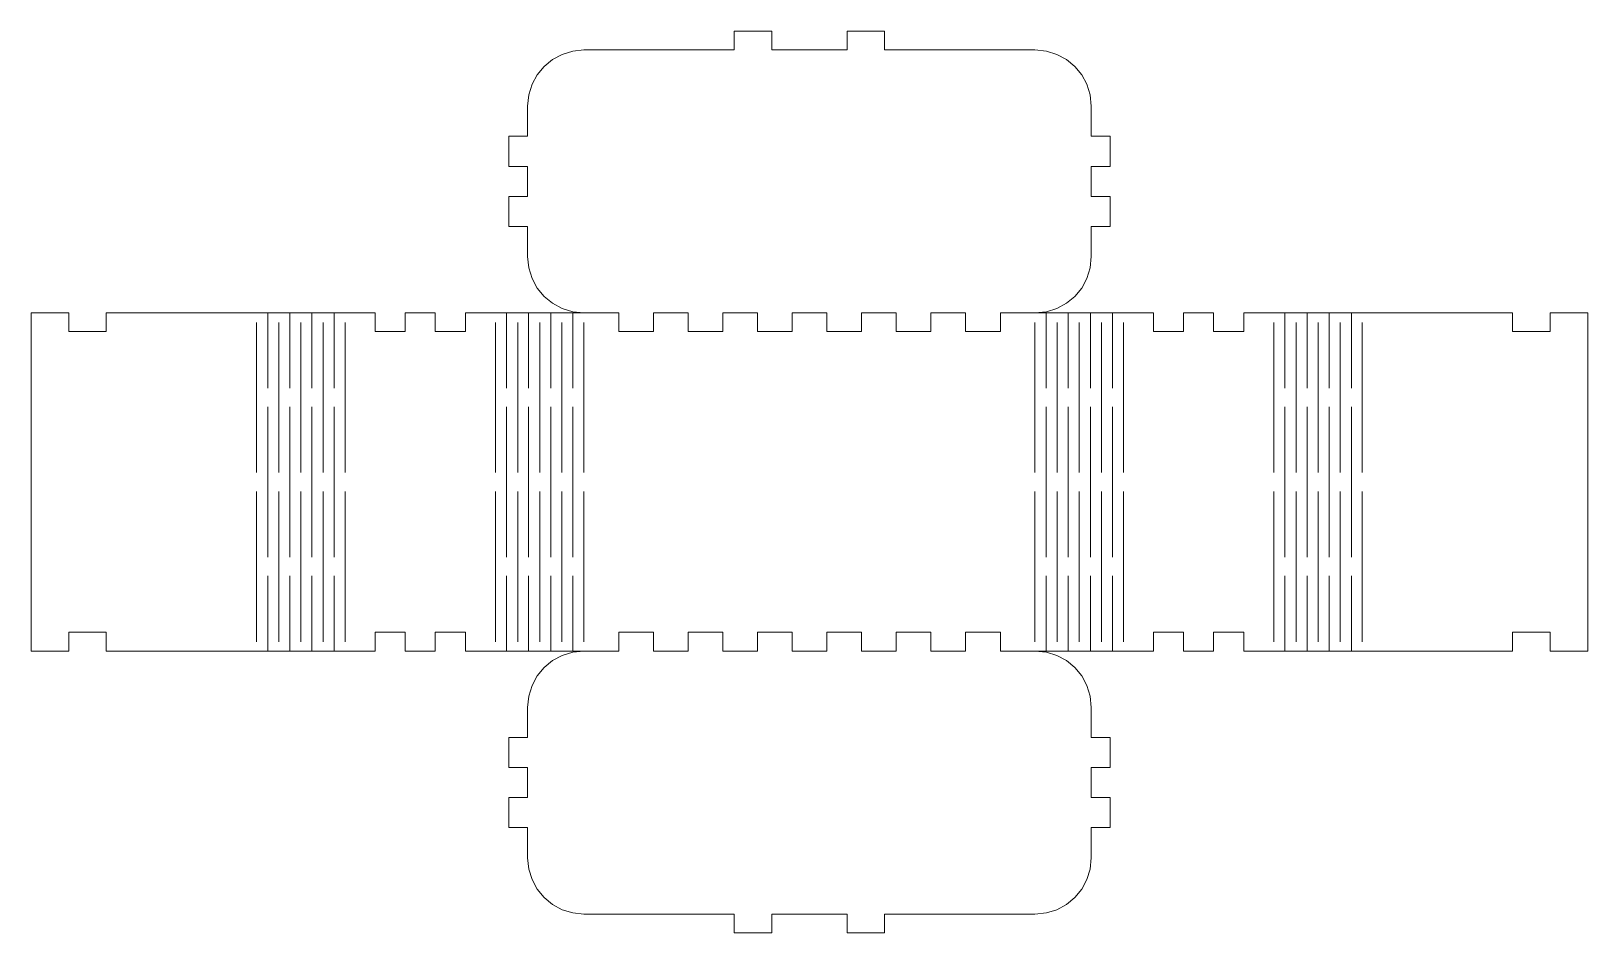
# Model space of a CAD drawing. Extents: x 0 to 1036, y 100 to 700.
import ezdxf

# ---------------------------------------------------------------- set-up
doc = ezdxf.new("R2010")
doc.units = 0
doc.layers.get('0').update_dxf_attribs({"lineweight": 5, "true_color": 0xffffff})

msp = doc.modelspace()

# ---------------------------------------------------------------- linework, layer by layer
for points in [[(705.4, 650.2), (704.7, 657.7), (702.5, 664.8), (699, 671.1), (694.5, 676.7), (688.9, 681.3), (682.5, 684.7), (675.5, 686.9), (667.9, 687.7), (567.9, 687.7), (567.9, 700.2), (542.9, 700.2), (542.9, 687.7), (492.9, 687.7), (492.9, 700.2), (467.9, 700.2), (467.9, 687.7), (367.9, 687.7), (367.9, 687.7), (360.4, 686.9), (353.3, 684.7), (347, 681.3), (341.4, 676.7), (336.8, 671.1), (333.4, 664.8), (331.2, 657.7), (330.4, 650.2)], [(330.4, 650.2), (330.4, 630.2), (317.9, 630.2), (317.9, 610.2), (330.4, 610.2), (330.4, 590.2), (317.9, 590.2), (317.9, 570.2), (330.4, 570.2), (330.4, 550.2)], [(705.4, 550.2), (705.4, 570.2), (717.9, 570.2), (717.9, 590.2), (705.4, 590.2), (705.4, 610.2), (717.9, 610.2), (717.9, 630.2), (705.4, 630.2), (705.4, 650.2)], [(330.4, 550.2), (331.2, 542.6), (333.4, 535.6), (336.8, 529.2), (341.4, 523.7), (347, 519.1), (353.3, 515.6), (360.4, 513.4), (367.9, 512.7)], [(667.9, 512.7), (667.9, 512.7), (675.5, 513.4), (682.5, 515.6), (688.9, 519.1), (694.5, 523.7), (699, 529.2), (702.5, 535.6), (704.7, 542.6), (705.4, 550.2)], [(150.1, 512.7), (50.1, 512.7), (50.1, 500.2), (25.1, 500.2), (25.1, 512.7), (0.1, 512.7), (0.1, 287.7), (25.1, 287.7), (25.1, 300.2), (50.1, 300.2), (50.1, 287.7), (150.1, 287.7)], [(150.1, 512.7), (209, 512.7)], [(157.5, 512.7), (157.5, 462.7)], [(172.2, 512.7), (172.2, 462.7)], [(186.9, 512.7), (186.9, 462.7)], [(201.7, 512.7), (201.7, 462.7)], [(209, 512.7), (229, 512.7), (229, 500.2), (249, 500.2), (249, 512.7), (269, 512.7), (269, 500.2), (289, 500.2), (289, 512.7), (309, 512.7)], [(309, 512.7), (367.9, 512.7)], [(316.4, 512.7), (316.4, 462.7)], [(331.1, 512.7), (331.1, 462.7)], [(345.8, 512.7), (345.8, 462.7)], [(360.6, 512.7), (360.6, 462.7)], [(367.9, 512.7), (391, 512.7), (391, 500.2), (414.1, 500.2), (414.1, 512.7), (437.2, 512.7), (437.2, 500.2), (460.2, 500.2), (460.2, 512.7), (483.3, 512.7), (483.3, 500.2), (506.4, 500.2), (506.4, 512.7), (529.5, 512.7), (529.5, 500.2), (552.6, 500.2), (552.6, 512.7), (575.6, 512.7), (575.6, 500.2), (598.7, 500.2), (598.7, 512.7), (621.8, 512.7), (621.8, 500.2), (644.9, 500.2), (644.9, 512.7), (667.9, 512.7)], [(726.8, 512.7), (667.9, 512.7)], [(675.3, 512.7), (675.3, 462.7)], [(690, 512.7), (690, 462.7)], [(704.8, 512.7), (704.8, 462.7)], [(719.5, 512.7), (719.5, 462.7)], [(826.8, 512.7), (806.8, 512.7), (806.8, 500.2), (786.8, 500.2), (786.8, 512.7), (766.8, 512.7), (766.8, 500.2), (746.8, 500.2), (746.8, 512.7), (726.8, 512.7)], [(885.7, 512.7), (826.8, 512.7)], [(834.2, 512.7), (834.2, 462.7)], [(848.9, 512.7), (848.9, 462.7)], [(863.7, 512.7), (863.7, 462.7)], [(878.4, 512.7), (878.4, 462.7)], [(885.7, 512.7), (985.7, 512.7), (985.7, 500.2), (1010.7, 500.2), (1010.7, 512.7), (1035.7, 512.7), (1035.7, 287.7), (1010.7, 287.7), (1010.7, 300.2), (985.7, 300.2), (985.7, 287.7), (885.7, 287.7)], [(150.1, 406.4), (150.1, 506.4)], [(164.8, 406.4), (164.8, 506.4)], [(179.6, 406.4), (179.6, 506.4)], [(194.3, 406.4), (194.3, 506.4)], [(209, 406.4), (209, 506.4)], [(309, 406.4), (309, 506.4)], [(323.8, 406.4), (323.8, 506.4)], [(338.5, 406.4), (338.5, 506.4)], [(353.2, 406.4), (353.2, 506.4)], [(367.9, 406.4), (367.9, 506.4)], [(667.9, 406.4), (667.9, 506.4)], [(682.7, 406.4), (682.7, 506.4)], [(697.4, 406.4), (697.4, 506.4)], [(712.1, 406.4), (712.1, 506.4)], [(726.8, 406.4), (726.8, 506.4)], [(826.8, 406.4), (826.8, 506.4)], [(841.6, 406.4), (841.6, 506.4)], [(856.3, 406.4), (856.3, 506.4)], [(871, 406.4), (871, 506.4)], [(885.7, 406.4), (885.7, 506.4)], [(157.5, 450.2), (157.5, 350.2)], [(172.2, 450.2), (172.2, 350.2)], [(186.9, 450.2), (186.9, 350.2)], [(201.7, 450.2), (201.7, 350.2)], [(316.4, 450.2), (316.4, 350.2)], [(331.1, 450.2), (331.1, 350.2)], [(345.8, 450.2), (345.8, 350.2)], [(360.6, 450.2), (360.6, 350.2)], [(675.3, 450.2), (675.3, 350.2)], [(690, 450.2), (690, 350.2)], [(704.8, 450.2), (704.8, 350.2)], [(719.5, 450.2), (719.5, 350.2)], [(834.2, 450.2), (834.2, 350.2)], [(848.9, 450.2), (848.9, 350.2)], [(863.7, 450.2), (863.7, 350.2)], [(878.4, 450.2), (878.4, 350.2)], [(150.1, 293.9), (150.1, 393.9)], [(164.8, 293.9), (164.8, 393.9)], [(179.6, 293.9), (179.6, 393.9)], [(194.3, 293.9), (194.3, 393.9)], [(209, 293.9), (209, 393.9)], [(309, 293.9), (309, 393.9)], [(323.8, 293.9), (323.8, 393.9)], [(338.5, 293.9), (338.5, 393.9)], [(353.2, 293.9), (353.2, 393.9)], [(367.9, 293.9), (367.9, 393.9)], [(667.9, 293.9), (667.9, 393.9)], [(682.7, 293.9), (682.7, 393.9)], [(697.4, 293.9), (697.4, 393.9)], [(712.1, 293.9), (712.1, 393.9)], [(726.8, 293.9), (726.8, 393.9)], [(826.8, 293.9), (826.8, 393.9)], [(841.6, 293.9), (841.6, 393.9)], [(856.3, 293.9), (856.3, 393.9)], [(871, 293.9), (871, 393.9)], [(885.7, 293.9), (885.7, 393.9)], [(157.5, 337.7), (157.5, 287.7)], [(172.2, 337.7), (172.2, 287.7)], [(186.9, 337.7), (186.9, 287.7)], [(201.7, 337.7), (201.7, 287.7)], [(316.4, 337.7), (316.4, 287.7)], [(331.1, 337.7), (331.1, 287.7)], [(345.8, 337.7), (345.8, 287.7)], [(360.6, 337.7), (360.6, 287.7)], [(675.3, 337.7), (675.3, 287.7)], [(690, 337.7), (690, 287.7)], [(704.8, 337.7), (704.8, 287.7)], [(719.5, 337.7), (719.5, 287.7)], [(834.2, 337.7), (834.2, 287.7)], [(848.9, 337.7), (848.9, 287.7)], [(863.7, 337.7), (863.7, 287.7)], [(878.4, 337.7), (878.4, 287.7)], [(309, 287.7), (289, 287.7), (289, 300.2), (269, 300.2), (269, 287.7), (249, 287.7), (249, 300.2), (229, 300.2), (229, 287.7), (209, 287.7)], [(667.9, 287.7), (644.9, 287.7), (644.9, 300.2), (621.8, 300.2), (621.8, 287.7), (598.7, 287.7), (598.7, 300.2), (575.6, 300.2), (575.6, 287.7), (552.6, 287.7), (552.6, 300.2), (529.5, 300.2), (529.5, 287.7), (506.4, 287.7), (506.4, 300.2), (483.3, 300.2), (483.3, 287.7), (460.2, 287.7), (460.2, 300.2), (437.2, 300.2), (437.2, 287.7), (414.1, 287.7), (414.1, 300.2), (391, 300.2), (391, 287.7), (367.9, 287.7)], [(726.8, 287.7), (746.8, 287.7), (746.8, 300.2), (766.8, 300.2), (766.8, 287.7), (786.8, 287.7), (786.8, 300.2), (806.8, 300.2), (806.8, 287.7), (826.8, 287.7)], [(209, 287.7), (150.1, 287.7)], [(367.9, 287.7), (309, 287.7)], [(367.9, 287.7), (367.9, 287.7), (360.4, 286.9), (353.3, 284.7), (347, 281.3), (341.4, 276.7), (336.8, 271.1), (333.4, 264.8), (331.2, 257.7), (330.4, 250.2)], [(667.9, 287.7), (726.8, 287.7)], [(705.4, 250.2), (704.7, 257.7), (702.5, 264.8), (699, 271.1), (694.5, 276.7), (688.9, 281.3), (682.5, 284.7), (675.5, 286.9), (667.9, 287.7)], [(826.8, 287.7), (885.7, 287.7)], [(330.4, 250.2), (330.4, 230.2), (317.9, 230.2), (317.9, 210.2), (330.4, 210.2), (330.4, 190.2), (317.9, 190.2), (317.9, 170.2), (330.4, 170.2), (330.4, 150.2)], [(705.4, 150.2), (705.4, 170.2), (717.9, 170.2), (717.9, 190.2), (705.4, 190.2), (705.4, 210.2), (717.9, 210.2), (717.9, 230.2), (705.4, 230.2), (705.4, 250.2)], [(330.4, 150.2), (331.2, 142.6), (333.4, 135.6), (336.8, 129.2), (341.4, 123.7), (347, 119.1), (353.3, 115.6), (360.4, 113.4), (367.9, 112.7), (467.9, 112.7), (467.9, 100.2), (492.9, 100.2), (492.9, 112.7), (542.9, 112.7), (542.9, 100.2), (567.9, 100.2), (567.9, 112.7), (667.9, 112.7), (667.9, 112.7), (675.5, 113.4), (682.5, 115.6), (688.9, 119.1), (694.5, 123.7), (699, 129.2), (702.5, 135.6), (704.7, 142.6), (705.4, 150.2)]]:
    msp.add_lwpolyline(points)

doc.saveas('drawing.dxf')
